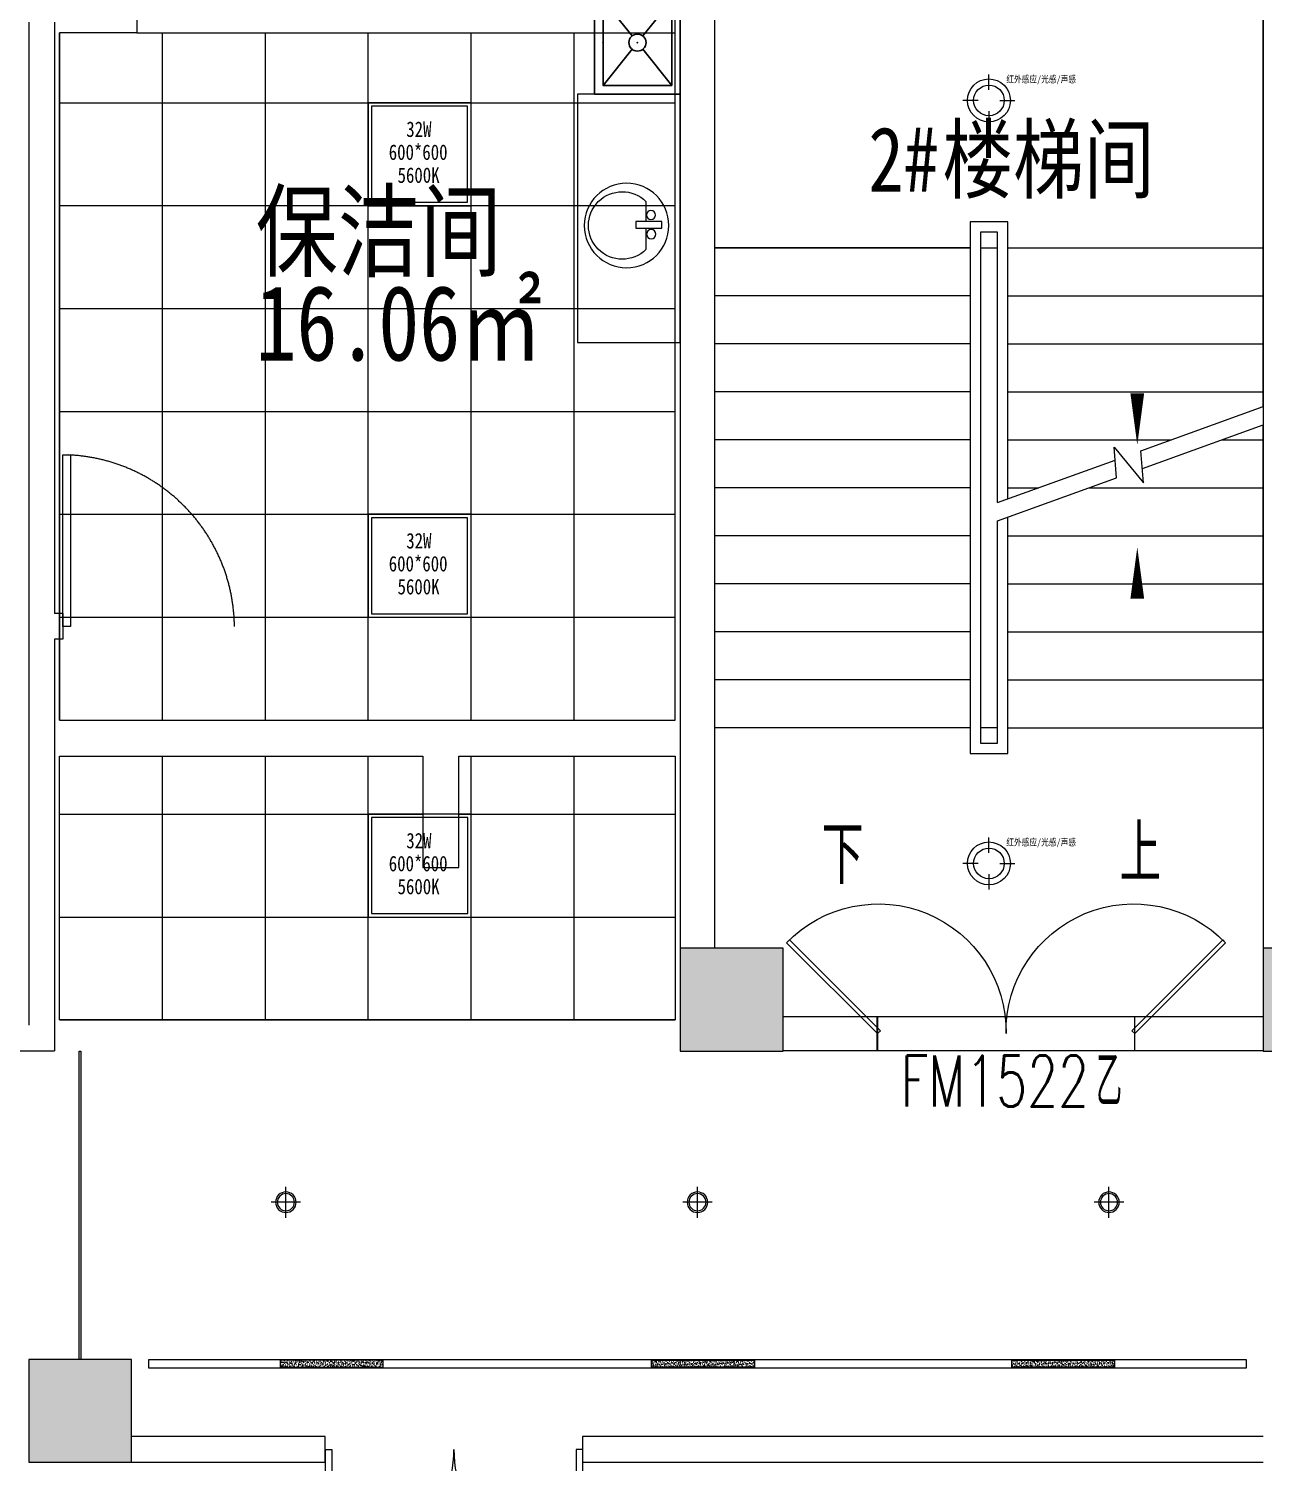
# Model space of a CAD drawing. Header units: millimetres. Extents: x 164760 to 3716174, y -1766400 to 11969.
# Drawn here: x 3512517 to 3519717, y -1706601 to -1698239 of the extents above; entities that cross this region are included whole.
import ezdxf

# ---------------------------------------------------------------- set-up
doc = ezdxf.new("R2010")
doc.units = ezdxf.units.MM
doc.header["$LTSCALE"] = 1000
doc.linetypes.add('DOTE', pattern=[2.42, 2, -0.2, 0.02, -0.2])
doc.linetypes.add('HIDDEN', pattern=[0.375, 0.25, -0.125, 0, 0])
doc.layers.get('0').update_dxf_attribs({"color": 253, "linetype": 'CONTINUOUS'})
for name, color, linetype, lineweight in [('COLUMN', 253, 'CONTINUOUS', 0), ('DOOR【门】', 253, 'CONTINUOUS', 0), ('DS-4BS-FINISH【墙完成线】', 253, 'CONTINUOUS', 0), ('PUB_HATCH', 253, 'CONTINUOUS', 0), ('RC-LIGHT【天花灯具】', 253, 'CONTINUOUS', 0), ('RC-Modelling【天花造型】', 253, 'CONTINUOUS', 0), ('RC-STR【天花细线】', 253, 'CONTINUOUS', 0), ('STAIR', 253, 'CONTINUOUS', 0), ('WALL', 253, 'CONTINUOUS', 0), ('Wall【墙体】', 253, 'CONTINUOUS', 0), ('WINDOW', 253, 'CONTINUOUS', 0), ('Xline【辅助线】', 253, 'CONTINUOUS', 0), ('建-洁具', 253, 'CONTINUOUS', 5)]:
    doc.layers.add(name, color=color, linetype=linetype, lineweight=lineweight)
for name, color, linetype in [('DIM_SYMB', 253, 'CONTINUOUS'), ('FC-Text Annotation', 253, 'CONTINUOUS'), ('LVTRY', 253, 'CONTINUOUS'), ('PUB_TEXT', 253, 'CONTINUOUS'), ('WINDOW_TEXT', 253, 'CONTINUOUS')]:
    doc.layers.add(name, color=color, linetype=linetype)
doc.styles.add('_TCH_DIM', font='SIMPLEX', dxfattribs={"bigfont": 'GBCBIG'})
doc.styles.add('_TCH_WINDOW', font='SIMPLEX', dxfattribs={"bigfont": 'GBCBIG'})
doc.styles.add('DIM_FONT', font='SIMPLEX', dxfattribs={"width": 0.7, "bigfont": 'GBCBIG'})
doc.styles.get("Standard").update_dxf_attribs({"font": 'GBENOR', "bigfont": 'GBCBIG'})
doc.styles.add('宋体', font='', dxfattribs={"width": 0.7})
doc.styles.add('文字', font='')
doc.styles.get('宋体').set_extended_font_data('SimSun')
doc.styles.get('文字').set_extended_font_data('SimSun')

# ---------------------------------------------------------------- blocks, each defined once
blk = doc.blocks.new('$DorLib2D$00000002')
for p, q in [((-0.5, 0), (-0.5, 0.4875)), ((-0.475, 0.4875), (-0.5, 0.4875)), ((-0.475, 0), (-0.475, 0.4875)), ((0.475, 0), (0.475, 0.4875)), ((0.475, 0.4875), (0.5, 0.4875)), ((0.5, 0), (0.5, 0.4875)), ((-0.5, 0), (-0.475, 0)), ((0.5, 0), (0.475, 0))]:
    blk.add_line(p, q)
at = {"lineweight": 13}
for centre, start, end in [((-0.4875, 0), 0, 88.5307), ((0.4875, 0), 91.4693, 180)]:
    blk.add_arc(centre, 0.4875, start, end, dxfattribs=at)
blk = doc.blocks.new('DOOR_D01')
at = {"layer": 'DOOR【门】'}
blk.add_lwpolyline([(-0.4556, 1), (-0.4556, 0), (-0.5, 0), (-0.5, 1)], close=True, dxfattribs=at)
at = {"layer": 'DOOR【门】', "color": 8, "linetype": 'HIDDEN', "ltscale": 15}
blk.add_arc((-0.5114, -0.0104), 1.0114, 0.59152, 87.46644, dxfattribs=at)
blk = doc.blocks.new('$lvtry$00000191')
at = {"color": 0}
for p, q in [((-250, -50, 0), (-39, -218.8, 0)), ((39, -218.8, 0), (250, -50, 0)), ((-250, -450, 0), (-39, -281.2, 0)), ((39, -281.2, 0), (250, -450, 0))]:
    blk.add_line(p, q, dxfattribs=at)
at = {"color": 0, "elevation": 0}
for points in [[(300, -500), (300, 0), (-300, 0), (-300, -500)], [(250, -450), (250, -50), (-250, -50), (-250, -450)]]:
    blk.add_lwpolyline(points, close=True, dxfattribs=at)
at = {"color": 0}
blk.add_circle((0, -250, 0), 50, dxfattribs=at)
for p in [(0, -50, 0), (0, -250, 0)]:
    blk.add_point(p, dxfattribs=at)
blk = doc.blocks.new('M_E33IEP')
for p, q in [((135.1, 135.3), (135.1, 19.6)), ((43.6, -21.1), (43.6, 19.6)), ((43.6, 19.6), (193.6, 19.6)), ((193.6, 19.6), (193.6, -21.1)), ((193.6, -21.1), (43.6, -21.1)), ((135.1, -21.1), (135.1, -144.4))]:
    blk.add_line(p, q)
for centre, radius in [((248.3, -4.6), 246.4), ((105.9, 56.4), 26.7), ((104.6, -55.4), 26.7)]:
    blk.add_circle(centre, radius)
blk.add_arc((273.7, -4.6), 196.9, 225.25267, 134.74733)
at = {"style": 'DIM_FONT', "width": 0.8, "flags": 9}
for tag in ['YSIZE', 'XSIZE']:
    blk.add_attdef(tag, (0, 0), '', height=0.5, dxfattribs=at)
at = {"width": 0.8, "flags": 9}
for tag in ['XSIZE', 'YSIZE']:
    blk.add_attdef(tag, (1.9, -251), '', height=150, dxfattribs=at)
blk = doc.blocks.new('海龙0430112171')
at = {"layer": 'Wall【墙体】', "color": 6}
for p, q in [((-1900.1, 6000), (-1900.1, 150)), ((-1750.1, 6000), (-1750.1, 2550)), ((-1700.1, 2550), (-1750.1, 2550)), ((-1700.1, 2400), (-1750.1, 2400)), ((-1750.1, 2400), (-1750.1, 0))]:
    blk.add_line(p, q, dxfattribs=at)
blk.add_lwpolyline([(-1700.1, 2550), (-1700.1, 2400)], dxfattribs=at)
at = {"layer": '建-洁具'}
blk.add_lwpolyline([(1299.9, 5580), (1299.9, 4130.9), (1899.9, 4130.9), (1899.9, 5580)], close=True, dxfattribs=at)
at = {"xscale": 1000, "yscale": 1000, "zscale": 1000}
blk.add_blockref('DOOR_D01', (-1200.1, 2475), dxfattribs=at)
at = {"layer": 'LVTRY', "xscale": -1, "rotation": 90}
blk.add_blockref('$lvtry$00000191', (1399.9, 5880, 0), dxfattribs=at)
at = {"layer": '建-洁具', "xscale": -1, "rotation": 0.0003750859142482}
blk.add_blockref('M_E33IEP', (1834.9, 4817.9), dxfattribs=at)
at = {"layer": 'FC-Text Annotation', "style": '文字', "width": 0.8}
for s, p in [('保洁间', (-576.2, 4560.2)), ('16.06㎡', (-577.2, 4025.7))]:
    blk.add_text(s, height=438.58, dxfattribs=at).set_placement(p)
blk = doc.blocks.new('海龙0506173763')
at = {"layer": 'Xline【辅助线】'}
for points in [[(-733.3, 16.7), (-750.1, 0), (-1280.2, 530.1), (-1263.4, 546.8)], [(733.3, 16.7), (750.1, 0), (1280.2, 530.1), (1263.4, 546.8)]]:
    blk.add_lwpolyline(points, close=True, dxfattribs=at)
at = {"layer": 'Xline【辅助线】', "color": 8}
for centre, start, end in [((-745, 11.7), 359.1011, 135.91074), ((745, 11.7), 44.08926, 180.8989)]:
    blk.add_arc(centre, 745, start, end, dxfattribs=at)
blk = doc.blocks.new('海龙0506194425')
at = {"layer": 'WALL'}
for p, q in [((-650, 200), (-1400, 200)), ((-650, 0), (-650, 200)), ((1400, 200), (850, 200)), ((850, 200), (850, 0)), ((-1400, 0), (-650, 0)), ((850, 0), (1400, 0))]:
    blk.add_line(p, q, dxfattribs=at)
at = {"layer": 'Xline【辅助线】'}
blk.add_blockref('海龙0506173763', (100.1, 100), dxfattribs=at)
blk = doc.blocks.new('海龙0506194634')
at = {"layer": 'Xline【辅助线】', "xscale": -1}
blk.add_blockref('海龙0506194425', (0, 324.9), dxfattribs=at)
at = {"layer": 'WINDOW_TEXT', "style": '_TCH_WINDOW', "width": 0.705882}
for s, p in [('FM1522', (-715.1, 0)), ('乙', (424.9, 0))]:
    blk.add_text(s, height=297.5, dxfattribs=at).set_placement(p)
blk = doc.blocks.new('ZL_12085679')
at = {"layer": 'RC-LIGHT【天花灯具】'}
blk.add_lwpolyline([(300, 0), (-300, 0), (-300, -600), (300, -600)], close=True, dxfattribs=at)
at = {"layer": 'RC-LIGHT【天花灯具】', "color": 8}
blk.add_lwpolyline([(280, -20), (-280, -20), (-280, -580), (280, -580)], close=True, dxfattribs=at)
at = {"layer": 'RC-LIGHT【天花灯具】', "style": '文字', "width": 0.8}
for s, p in [('32W', (-78, -199)), ('600*600', (-180.2, -332.9)), ('5600K', (-128.7, -466.8))]:
    blk.add_text(s, height=90, dxfattribs=at).set_placement(p)
blk = doc.blocks.new('ZL_0603155299')
at = {"color": 8}
for p, q in [((-180.8, -89), (-180.8, 0)), ((-243.5, -151.6), (-332.5, -151.6)), ((-118.2, -151.6), (-29.2, -151.6)), ((-180.8, -214.3), (-180.8, -303.3))]:
    blk.add_line(p, q, dxfattribs=at)
at = {"color": 0}
blk.add_circle((-180.8, -151.6), 125, dxfattribs=at)
at = {"color": 8}
blk.add_circle((-180.8, -151.6), 89.3, dxfattribs=at)
at = {"style": '宋体', "width": 0.8}
blk.add_attdef('红外感应/光感/声感', (-79.4, -47.8), '', height=40, dxfattribs=at)
blk = doc.blocks.new('圆形筒灯')
at = {"color": 251, "linetype": 'DOTE', "ltscale": 43.504693}
blk.add_line((0, 90.6), (0, -90.6), dxfattribs=at)
at = {"color": 251, "linetype": 'DOTE', "ltscale": 41.297046}
blk.add_line((86, 0), (-86, 0), dxfattribs=at)
blk.add_ellipse((0, 0), major_axis=(-42.4, 42.4), ratio=1, start_param=2.355868237233172, end_param=8.639053544412757)
at = {"color": 251}
blk.add_ellipse((0, 0), major_axis=(35.4, 35.4), ratio=1, start_param=5.49871431692557, end_param=11.78189962410516, dxfattribs=at)
blk = doc.blocks.new('ZL_0814093391')
at = {"layer": 'RC-LIGHT【天花灯具】'}
h = blk.add_hatch(dxfattribs=at)
h.set_pattern_fill('AR-SAND', color=251, scale=0.316764)
h.set_pattern_definition([(37.5, (-300, -35), (-0.50683, 15.50283), [0, -12.2296, 0, -13.67785, 0, -13.07441]), (7.5, (-300, -35), (14.23926, 22.7064), [0, -6.59755, 0, -11.02274, 0, -4.22404]), (327.5, (-309.896, -35), (25.05575, 0.04552), [0, -4.0229, 0, -14.48243, 0, -18.90761]), (317.5, (-309.896, -35), (24.1867, 7.0616), [0, -2.01145, 0, -9.49404, 0, -10.86182])])
h.paths.add_polyline_path([(300, 5), (-300, 5), (-300, -35), (300, -35)])
blk.add_lwpolyline([(-300, 5), (300, 5), (300, -35), (-300, -35)], close=True, dxfattribs=at)
blk = doc.blocks.new('海龙0919100540')
at = {"layer": 'RC-STR【天花细线】'}
for points in [[(-18005.8, -2126.1), (-17995.8, -2126.1), (-17995.8, -3926.1), (-18005.8, -3926.1)], [(-17600.8, -3975), (-17600.8, -3925), (-11200.8, -3925), (-11200.8, -3975)]]:
    blk.add_lwpolyline(points, close=True, dxfattribs=at)
at = {"layer": 'RC-LIGHT【天花灯具】', "xscale": -1, "rotation": 180}
for name, p in [('圆形筒灯', (-16800.8, -3008.1)), ('圆形筒灯', (-14400.8, -3008.1)), ('圆形筒灯', (-12000.8, -3008.1)), ('ZL_0814093391', (-16533.3, -3965))]:
    blk.add_blockref(name, p, dxfattribs=at)
at = {"layer": 'RC-LIGHT【天花灯具】', "rotation": 179.9999999999999}
for p in [(-14368.2, -3965), (-12268.2, -3965)]:
    blk.add_blockref('ZL_0814093391', p, dxfattribs=at)

msp = doc.modelspace()

# ---------------------------------------------------------------- hatches: boundary and pattern name
at = {"layer": 'PUB_HATCH'}
for points in [[(3516316.8, -1704201.7), (3516916.8, -1704201.7), (3516916.8, -1703601.7), (3516316.8, -1703601.7)], [(3519716.8, -1704201.7), (3520316.8, -1704201.7), (3520316.8, -1703601.7), (3519716.8, -1703601.7)], [(3512516.8, -1706600.6), (3513116.8, -1706600.6), (3513116.8, -1706000.6), (3512516.8, -1706000.6)]]:
    msp.add_hatch(color=256, dxfattribs=at).paths.add_polyline_path(points)
at = {"layer": 'RC-STR【天花细线】'}
h = msp.add_hatch(dxfattribs=at)
h.set_pattern_fill('_USER', color=256, scale=600, double=1, pattern_type=0)
h.set_pattern_definition([(0, (3512696.85, -1702271.84), (0, 600), []), (90, (3512696.85, -1702271.84), (-600, 4e-14), [])])
h.paths.add_polyline_path([(3516286.8, -1698264.4), (3513146.8, -1698264.4), (3512696.8, -1698264.4), (3512696.8, -1702271.8), (3516286.8, -1702271.8)])
h = msp.add_hatch(dxfattribs=at)
h.set_pattern_fill('_USER', color=256, scale=600, double=1, pattern_type=0)
h.set_pattern_definition([(0, (3512696.9, -1704020.6), (0, 600), []), (90, (3512696.9, -1704020.6), (-600, 4e-14), [])])
h.paths.add_polyline_path([(3516286.8, -1702481.8), (3515026.3, -1702481.8), (3515026.3, -1703131.8), (3514816.3, -1703131.8), (3514816.3, -1702481.8), (3512696.9, -1702481.8), (3512696.9, -1704020.6), (3516286.8, -1704020.6)])

# ---------------------------------------------------------------- linework, layer by layer
at = {"layer": 'COLUMN'}
for p, q in [((3516916.8, -1703601.7), (3516316.8, -1703601.7)), ((3516316.8, -1703601.7), (3516316.8, -1704201.7)), ((3516916.8, -1704201.7), (3516916.8, -1703601.7)), ((3520316.8, -1703601.7), (3519716.8, -1703601.7)), ((3519716.8, -1703601.7), (3519716.8, -1704201.7)), ((3516316.8, -1704201.7), (3516916.8, -1704201.7)), ((3519716.8, -1704201.7), (3520316.8, -1704201.7)), ((3513116.8, -1706000.6), (3512516.8, -1706000.6)), ((3512516.8, -1706000.6), (3512516.8, -1706600.6)), ((3513116.8, -1706600.6), (3513116.8, -1706000.6)), ((3512516.8, -1706600.6), (3513116.8, -1706600.6))]:
    msp.add_line(p, q, dxfattribs=at)
at = {"layer": 'DIM_SYMB'}
for points in [[(3517236.8, -1702778.3, 0, 0, 0), (3517236.8, -1698656.7, 0, 0, 0), (3518981.8, -1698656.7, 0, 0, 0), (3518981.8, -1700666.7, 0, 80, 0), (3518981.8, -1700366.7, 0, 0, 0)], [(3518981.8, -1702766.4, 0, 0, 0), (3518981.8, -1701263.3, 0, 80, 0), (3518981.8, -1701563.3, 0, 0, 0)]]:
    msp.add_lwpolyline(points, format="xyseb", dxfattribs=at)
at = {"layer": 'DS-4BS-FINISH【墙完成线】'}
for points in [[(3516286.8, -1702271.8), (3516286.8, -1697930.6), (3513146.8, -1697930.6), (3513146.8, -1698264.4), (3512696.8, -1698264.4), (3512696.8, -1702271.8)], [(3512696.9, -1702481.8), (3514816.3, -1702481.8), (3514816.3, -1703131.8), (3515026.3, -1703131.8), (3515026.3, -1702481.8), (3516286.8, -1702481.8), (3516286.8, -1704020.6), (3512696.9, -1704020.6)]]:
    msp.add_lwpolyline(points, close=True, dxfattribs=at)
at = {"layer": 'RC-Modelling【天花造型】'}
msp.add_line((3513146.8, -1698264.4), (3516286.8, -1698264.4), dxfattribs=at)
msp.add_lwpolyline([(3517465.1, -1704000.6), (3518965.1, -1704000.6), (3518965.1, -1704200.6), (3517465.1, -1704200.6)], close=True, dxfattribs=at)
at = {"layer": 'STAIR'}
for p, q in [((3516516.8, -1697866.7), (3516516.8, -1699516.7)), ((3519716.8, -1699516.7), (3519716.8, -1698166.7)), ((3518226.3, -1699366.7), (3518007.3, -1699366.7)), ((3518007.3, -1699366.7), (3518007.3, -1702466.7)), ((3518226.3, -1700981.9), (3518226.3, -1699366.7)), ((3518166.3, -1699426.7), (3518067.3, -1699426.7)), ((3518067.3, -1699426.7), (3518067.3, -1702406.7)), ((3518166.3, -1701003.6), (3518166.3, -1699426.7)), ((3516516.8, -1699516.7), (3516516.8, -1702316.7)), ((3518007.3, -1699516.7), (3516516.8, -1699516.7)), ((3516516.8, -1699516.7), (3518007.3, -1699516.7)), ((3518067.3, -1699516.7), (3518067.3, -1702316.7)), ((3518067.3, -1699516.7), (3518166.3, -1699516.7)), ((3518166.3, -1701003.6), (3518166.3, -1699516.7)), ((3518226.3, -1699516.7), (3519716.8, -1699516.7)), ((3518226.3, -1699516.7), (3519716.8, -1699516.7)), ((3519716.8, -1700443.6), (3519716.8, -1699516.7)), ((3518007.3, -1699796.7), (3516516.8, -1699796.7)), ((3518226.3, -1699796.7), (3519716.8, -1699796.7)), ((3518007.3, -1700076.7), (3516516.8, -1700076.7)), ((3518226.3, -1700076.7), (3519716.8, -1700076.7)), ((3518007.3, -1700356.7), (3516516.8, -1700356.7)), ((3518226.3, -1700356.7), (3519716.8, -1700356.7)), ((3519002.9, -1700701.4), (3519716.8, -1700443.6)), ((3519011.7, -1700804.6), (3519716.8, -1700549.9)), ((3519716.8, -1702316.7), (3519716.8, -1700549.9)), ((3518007.3, -1700636.7), (3516516.8, -1700636.7)), ((3518226.3, -1700636.7), (3519182, -1700636.7)), ((3519476.4, -1700636.7), (3519716.8, -1700636.7)), ((3518861.5, -1700858.8), (3518846.4, -1700681)), ((3518846.4, -1700681), (3519018.8, -1700887.5)), ((3519018.8, -1700887.5), (3519002.9, -1700701.4)), ((3518166.3, -1701003.6), (3518852.7, -1700755.7)), ((3518166.3, -1701109.9), (3518861.5, -1700858.8)), ((3518007.3, -1700916.7), (3516516.8, -1700916.7)), ((3518226.3, -1700916.7), (3518406.8, -1700916.7)), ((3518701.2, -1700916.7), (3519716.8, -1700916.7)), ((3518166.3, -1702316.7), (3518166.3, -1701109.9)), ((3518166.3, -1702406.7), (3518166.3, -1701109.9)), ((3518226.3, -1702466.7), (3518226.3, -1701088.2)), ((3518007.3, -1701196.7), (3516516.8, -1701196.7)), ((3518226.3, -1701196.7), (3519716.8, -1701196.7)), ((3518007.3, -1701476.7), (3516516.8, -1701476.7)), ((3518226.3, -1701476.7), (3519716.8, -1701476.7)), ((3518007.3, -1701756.7), (3516516.8, -1701756.7)), ((3518226.3, -1701756.7), (3519716.8, -1701756.7)), ((3518007.3, -1702036.7), (3516516.8, -1702036.7)), ((3518226.3, -1702036.7), (3519716.8, -1702036.7)), ((3518007.3, -1702316.7), (3516516.8, -1702316.7)), ((3518166.3, -1702316.7), (3518067.3, -1702316.7)), ((3518226.3, -1702316.7), (3519716.8, -1702316.7)), ((3518067.3, -1702406.7), (3518166.3, -1702406.7)), ((3518007.3, -1702466.7), (3518226.3, -1702466.7))]:
    msp.add_line(p, q, dxfattribs=at)
at = {"layer": 'WALL'}
for p, q in [((3516316.8, -1697779.2), (3516316.8, -1703601.7)), ((3516516.8, -1697779.2), (3516516.8, -1703601.7)), ((3519716.8, -1698166.7), (3519716.8, -1703601.7))]:
    msp.add_line(p, q, dxfattribs=at)
at = {"layer": 'Wall【墙体】', "color": 6}
for p, q in [((3509967.1, -1704200.6), (3512666.8, -1704200.6)), ((3514246.6, -1706450.6), (3513116.8, -1706450.6)), ((3514246.6, -1706600.6), (3514246.6, -1706450.6)), ((3519716.8, -1706450.6), (3515746.6, -1706450.6)), ((3515746.6, -1706450.6), (3515746.6, -1706600.6)), ((3513116.8, -1706600.6), (3514246.6, -1706600.6)), ((3515746.6, -1706600.6), (3519716.8, -1706600.6))]:
    msp.add_line(p, q, dxfattribs=at)

# ---------------------------------------------------------------- block references
at = {"layer": 'RC-LIGHT【天花灯具】'}
for p in [(3518297.7, -1698506.2), (3518297.7, -1702956.2)]:
    msp.add_blockref('ZL_0603155299', p, dxfattribs=at).add_auto_attribs({'红外感应/光感/声感': '红外感应/光感/声感'})
for p in [(3514796.8, -1698671.8), (3514796.8, -1701071.8), (3514796.9, -1702820.6)]:
    msp.add_blockref('ZL_12085679', p, dxfattribs=at)
at = {"layer": 'RC-Modelling【天花造型】'}
msp.add_blockref('海龙0919100540', (3530817.6, -1702075.6), dxfattribs=at)
at = {"layer": 'WINDOW', "xscale": -1500, "yscale": -1500, "zscale": -1500}
msp.add_blockref('$DorLib2D$00000002', (3514996.6, -1706525.6), dxfattribs=at)
at = {"layer": 'Xline【辅助线】'}
for name, p in [('海龙0430112171', (3514417, -1704200.6)), ('海龙0506194634', (3518316.8, -1704525.5))]:
    msp.add_blockref(name, p, dxfattribs=at)

# ---------------------------------------------------------------- texts
at = {"layer": 'PUB_TEXT', "style": '宋体', "width": 0.8}
for s, p in [('楼梯间', (3517845.8, -1699190.2)), ('2#', (3517413.7, -1699190.2))]:
    msp.add_text(s, height=377.64, dxfattribs=at).set_placement(p)
at = {"layer": 'PUB_TEXT', "color": 7, "style": '_TCH_DIM'}
for s, p in [('下', (3517141.9, -1703228.3)), ('上', (3518877.6, -1703216.4))]:
    msp.add_text(s, height=337.6, dxfattribs=at).set_placement(p)

doc.saveas('drawing.dxf')
